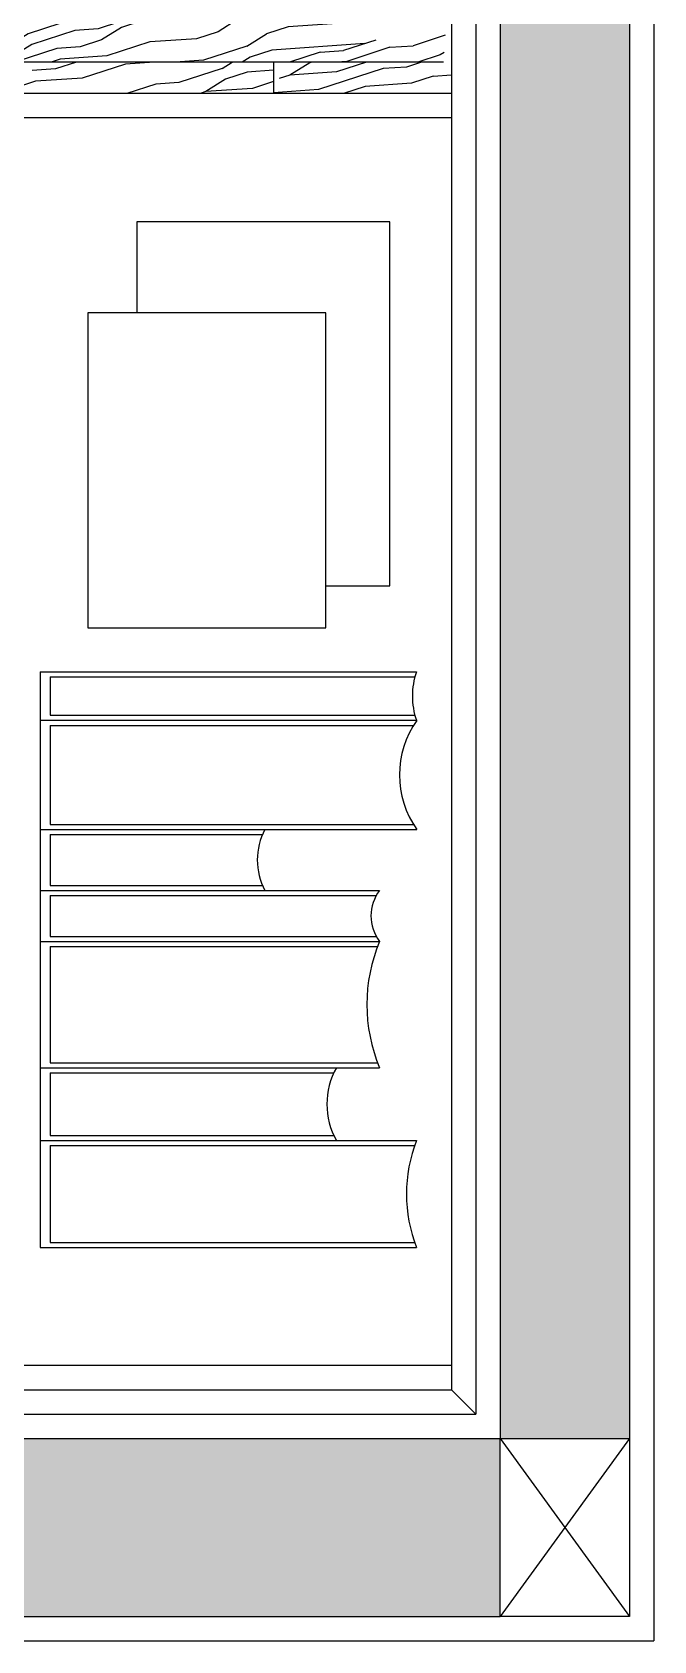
# Model space of a CAD drawing. Header units: millimetres. Extents: x 3258 to 5904, y 891 to 1994.
# Drawn here: x 3585.3 to 3623.7, y 1654.8 to 1754.2 of the extents above; entities that cross this region are included whole.
import ezdxf

# ---------------------------------------------------------------- set-up
doc = ezdxf.new("R2010")
doc.units = ezdxf.units.MM
doc.header["$LTSCALE"] = 0.5
for name, color, linetype in [('22££arredo', 250, 'Continuous'), ('22££cont trav', 140, 'Continuous'), ('22££retini', 13, 'Continuous'), ('22££sez par', 102, 'Continuous')]:
    doc.layers.add(name, color=color, linetype=linetype)

msp = doc.modelspace()

# ---------------------------------------------------------------- hatches: boundary and pattern name
at = {"layer": '22££retini'}
h = msp.add_hatch(dxfattribs=at)
h.set_pattern_fill('HONEY', color=256, scale=0.39)
h.paths.add_polyline_path([(3539.308, 1948.335), (3522.786, 1948.335), (3522.786, 1945.335), (3539.308, 1945.335)])
h.paths.add_polyline_path([(3321.213, 1809.848), (3310.213, 1809.848), (3310.213, 1794.844), (3321.213, 1794.844)])
h.paths.add_polyline_path([(3321.213, 1811.382), (3310.213, 1811.382), (3310.213, 1809.848), (3321.213, 1809.848)])
h.paths.add_polyline_path([(3522.786, 1667.335), (3465.713, 1667.335), (3465.713, 1659.292), (3465.713, 1656.335), (3522.786, 1656.335)])
h.paths.add_polyline_path([(3539.308, 1667.335), (3522.786, 1667.335), (3522.786, 1656.335), (3539.308, 1656.335)])
h.paths.add_polyline_path([(3622.213, 1811.382), (3614.213, 1811.382), (3614.213, 1794.844), (3622.213, 1794.844)])
h.paths.add_polyline_path([(3622.213, 1849.835), (3620.713, 1849.835), (3620.713, 1850.835), (3615.713, 1850.835), (3615.713, 1849.835), (3614.213, 1849.835), (3614.213, 1811.382), (3622.213, 1811.382)])
h.paths.add_polyline_path([(3614.213, 1794.844), (3614.213, 1667.335), (3622.213, 1667.335), (3622.213, 1794.844)])
h.paths.add_polyline_path([(3614.213, 1656.335), (3614.213, 1667.335), (3539.308, 1667.335), (3539.308, 1656.335)])
h.paths.add_polyline_path([(3321.213, 1945.335), (3310.213, 1945.335), (3310.213, 1811.382), (3321.213, 1811.382)])
h.paths.add_polyline_path([(3321.213, 1948.335), (3321.213, 1945.335), (3522.786, 1945.335), (3522.786, 1948.335), (3322.713, 1948.335)])
h.paths.add_polyline_path([(3614.213, 1945.335), (3614.213, 1948.335), (3539.308, 1948.335), (3539.308, 1945.335)])
h.paths.add_polyline_path([(3622.213, 1945.335), (3614.213, 1945.335), (3614.213, 1931.835), (3615.713, 1931.835), (3615.713, 1930.835), (3620.713, 1930.835), (3620.713, 1931.835), (3622.213, 1931.835)])
h = msp.add_hatch(dxfattribs=at)
h.set_pattern_fill('LEGNO1', color=256, scale=14, angle=198, pattern_type=2)
h.set_pattern_definition([(198, (414.815, -105.134), (4.32624, -13.31479), [2.8, -4.2, 1.4, -5.6]), (198, (405.603, -108.495), (4.32624, -13.31479), [2.8, -11.2]), (198, (407.151, -108.728), (4.32624, -13.31479), [1.4, -12.6]), (198, (414.582, -106.681), (4.32624, -13.31479), [0.7, -9.8, 0.7, -2.8]), (198, (410.138, -108.861), (4.32624, -13.31479), [2.8, -4.2, 0.7, -6.3]), (198, (413.575, -108.113), (4.32624, -13.31479), [2.1, -11.9]), (198, (410.355, -109.527), (4.32624, -13.31479), [4.2, -9.8]), (198, (414.457, -108.562), (4.32624, -13.31479), [2.8, -11.2]), (198, (409.24, -110.625), (4.32624, -13.31479), [7, -7]), (198, (413.45, -109.993), (4.32624, -13.31479), [1.4, -4.2, 2.8, -5.6]), (198, (404.238, -113.354), (4.32624, -13.31479), [2.8, -11.2]), (198, (407.009, -112.822), (4.32624, -13.31479), [1.4, -12.6]), (198, (409.78, -112.29), (4.32624, -13.31479), [1.4, -12.6]), (198, (416.546, -110.46), (4.32624, -13.31479), [2.8, -11.2]), (198, (409.997, -112.955), (4.32624, -13.31479), [2.8, -11.2]), (198, (410.213, -113.621), (4.32624, -13.31479), [2.8, -2.8, 2.8, -5.6]), (198, (413.092, -113.422), (4.32624, -13.31479), [1.4, -7, 2.8, -2.8]), (198, (410.537, -114.62), (4.32624, -13.31479), [4.2, -9.8]), (198, (410.754, -115.286), (4.32624, -13.31479), [2.8, -11.2]), (198, (416.188, -113.888), (4.32624, -13.31479), [4.2, -5.6, 1.4, -2.8]), (198, (416.404, -114.554), (4.32624, -13.31479), [7, -7]), (198, (408.523, -117.482), (4.32624, -13.31479), [1.4, -12.6]), (198, (412.626, -116.517), (4.32624, -13.31479), [2.8, -11.2]), (198, (415.397, -115.985), (4.32624, -13.31479), [1.4, -5.6, 1.4, -5.6]), (198, (416.837, -115.885), (4.32624, -13.31479), [1.4, -4.2, 2.8, -5.6]), (198, (414.282, -117.083), (4.32624, -13.31479), [1.4, -7, 1.4, -4.2]), (198, (411.727, -118.281), (4.32624, -13.31479), [4.2, -9.8]), (198, (417.27, -117.217), (4.32624, -13.31479), [2.8, -11.2]), (198, (410.72, -119.713), (4.32624, -13.31479), [1.4, -12.6]), (198, (408.165, -120.911), (4.32624, -13.31479), [1.4, -12.6]), (212.03624, (405.8195, -109.1605), (-13.3147912, -4.326238), [1.442, -56.281477]), (212.03624, (405.4614, -112.589), (-13.3147912, -4.326238), [1.442, -56.281477]), (212.03624, (409.3886, -120.1452), (-13.3147912, -4.326238), [1.442, -56.281477]), (212.03624, (411.7607, -113.8543), (-13.3147912, -4.326238), [1.442, -56.281477]), (212.03624, (409.7467, -116.7168), (-13.3147912, -4.326238), [1.442, -56.281477]), (212.03624, (408.0907, -116.1508), (-13.3147912, -4.326238), [1.442, -56.281477]), (212.03624, (415.5052, -116.3177), (-13.3147912, -4.326238), [1.442, -56.281477]), (212.03624, (409.963, -117.3825), (-13.3147912, -4.326238), [1.442, -56.281477]), (212.03624, (405.6777, -113.2547), (-13.3147912, -4.326238), [2.884, -54.839477]), (212.03624, (407.3336, -113.8207), (-13.3147912, -4.326238), [2.884, -54.839477]), (212.03624, (407.55, -114.4864), (-13.3147912, -4.326238), [2.884, -54.839477]), (3.96376, (410.1384, -108.8612), (13.3147912, 4.326238), [1.442, -2.884, 1.442, -51.955477]), (3.96376, (413.4503, -109.9932), (13.3147912, 4.326238), [1.442, -56.281477]), (3.96376, (415.397, -115.985), (13.3147912, 4.326238), [2.884, -54.839477]), (32.03624, (405.603, -108.4948), (13.3147912, 4.326238), [1.442, -56.281477]), (183.96376, (402.9402, -109.36), (-13.3147912, -4.326238), [1.442, -56.281477]), (183.96376, (408.4488, -112.7223), (-13.3147912, -4.326238), [1.442, -56.281477]), (183.96376, (406.543, -115.9177), (-13.3147912, -4.326238), [1.442, -56.281477]), (183.96376, (412.1933, -115.1858), (-13.3147912, -4.326238), [1.442, -56.281477]), (183.96376, (414.0656, -116.4175), (-13.3147912, -4.326238), [1.442, -56.281477]), (183.96376, (412.9504, -117.516), (-13.3147912, -4.326238), [1.442, -56.281477]), (183.96376, (412.1933, -115.1858), (-13.3147912, -4.326238), [1.442, -56.281477]), (183.96376, (408.8478, -118.481), (-13.3147912, -4.326238), [5.768, -51.955477]), (183.96376, (413.9165, -106.8976), (-13.3147912, -4.326238), [5.768, -51.955477]), (183.96376, (412.9095, -108.329), (-13.3147912, -4.326238), [5.768, -51.955477]), (183.96376, (411.7943, -109.4272), (-13.3147912, -4.326238), [1.442, -2.884, 2.884, -50.513477]), (183.96376, (412.1188, -110.426), (-13.3147912, -4.326238), [2.884, -2.884, 2.884, -49.071477]), (183.96376, (413.883, -111.3247), (-13.3147912, -4.326238), [5.768, -51.955477]), (183.96376, (415.5388, -111.8907), (-13.3147912, -4.326238), [5.768, -51.955477]), (183.96376, (415.755, -112.5564), (-13.3147912, -4.326238), [5.768, -51.955477]), (183.96376, (407.7327, -119.5792), (-13.3147912, -4.326238), [1.442, -56.281477]), (183.96377, (406.8338, -121.3433), (-13.3147904, -4.3262405), [2.884, -54.839477]), (183.96377, (414.6064, -118.082), (-13.3147904, -4.3262405), [2.884, -54.839477]), (183.96376, (412.1524, -105.9988), (-13.314791, -4.326238), [5.768, -51.955477]), (183.96376, (407.192, -117.915), (-13.314791, -4.326238), [4.326, -53.397477]), (183.96376, (405.536, -117.349), (-13.314791, -4.326238), [8.652, -49.071477])])
h.paths.add_polyline_path([(3503.681, 1769.848), (3472.713, 1769.848), (3472.713, 1752.335), (3610.713, 1752.335), (3610.963, 1756.026), (3559.213, 1756.026), (3559.213, 1771.335), (3503.681, 1771.335)])
h = msp.add_hatch(dxfattribs=at)
h.set_pattern_fill('LEGNO1', color=256, scale=14, angle=198, pattern_type=2)
h.set_pattern_definition([(198, (542.315, -124.134), (4.32624, -13.31479), [2.8, -4.2, 1.4, -5.6]), (198, (533.103, -127.495), (4.32624, -13.31479), [2.8, -11.2]), (198, (534.651, -127.728), (4.32624, -13.31479), [1.4, -12.6]), (198, (542.082, -125.681), (4.32624, -13.31479), [0.7, -9.8, 0.7, -2.8]), (198, (537.638, -127.861), (4.32624, -13.31479), [2.8, -4.2, 0.7, -6.3]), (198, (541.075, -127.113), (4.32624, -13.31479), [2.1, -11.9]), (198, (537.855, -128.527), (4.32624, -13.31479), [4.2, -9.8]), (198, (541.957, -127.562), (4.32624, -13.31479), [2.8, -11.2]), (198, (536.74, -129.625), (4.32624, -13.31479), [7, -7]), (198, (540.95, -128.993), (4.32624, -13.31479), [1.4, -4.2, 2.8, -5.6]), (198, (531.738, -132.354), (4.32624, -13.31479), [2.8, -11.2]), (198, (534.509, -131.822), (4.32624, -13.31479), [1.4, -12.6]), (198, (537.28, -131.29), (4.32624, -13.31479), [1.4, -12.6]), (198, (544.046, -129.46), (4.32624, -13.31479), [2.8, -11.2]), (198, (537.497, -131.955), (4.32624, -13.31479), [2.8, -11.2]), (198, (537.713, -132.621), (4.32624, -13.31479), [2.8, -2.8, 2.8, -5.6]), (198, (540.592, -132.422), (4.32624, -13.31479), [1.4, -7, 2.8, -2.8]), (198, (538.037, -133.62), (4.32624, -13.31479), [4.2, -9.8]), (198, (538.254, -134.286), (4.32624, -13.31479), [2.8, -11.2]), (198, (543.688, -132.888), (4.32624, -13.31479), [4.2, -5.6, 1.4, -2.8]), (198, (543.904, -133.554), (4.32624, -13.31479), [7, -7]), (198, (536.023, -136.482), (4.32624, -13.31479), [1.4, -12.6]), (198, (540.126, -135.517), (4.32624, -13.31479), [2.8, -11.2]), (198, (542.897, -134.985), (4.32624, -13.31479), [1.4, -5.6, 1.4, -5.6]), (198, (544.337, -134.885), (4.32624, -13.31479), [1.4, -4.2, 2.8, -5.6]), (198, (541.782, -136.083), (4.32624, -13.31479), [1.4, -7, 1.4, -4.2]), (198, (539.227, -137.281), (4.32624, -13.31479), [4.2, -9.8]), (198, (544.77, -136.217), (4.32624, -13.31479), [2.8, -11.2]), (198, (538.22, -138.713), (4.32624, -13.31479), [1.4, -12.6]), (198, (535.665, -139.911), (4.32624, -13.31479), [1.4, -12.6]), (212.03624, (533.3195, -128.1605), (-13.3147912, -4.326238), [1.442, -56.28148]), (212.03624, (532.9614, -131.589), (-13.3147912, -4.326238), [1.442, -56.28148]), (212.03624, (536.8886, -139.1452), (-13.3147912, -4.326238), [1.442, -56.28148]), (212.03624, (539.2607, -132.8543), (-13.3147912, -4.326238), [1.442, -56.28148]), (212.03624, (537.2467, -135.7168), (-13.3147912, -4.326238), [1.442, -56.28148]), (212.03624, (535.5907, -135.1508), (-13.3147912, -4.326238), [1.442, -56.28148]), (212.03624, (543.0052, -135.3177), (-13.3147912, -4.326238), [1.442, -56.28148]), (212.03624, (537.463, -136.3825), (-13.3147912, -4.326238), [1.442, -56.28148]), (212.03624, (533.1777, -132.2547), (-13.3147912, -4.326238), [2.884, -54.83948]), (212.03624, (534.8336, -132.8207), (-13.3147912, -4.326238), [2.884, -54.83948]), (212.03624, (535.05, -133.4864), (-13.3147912, -4.326238), [2.884, -54.83948]), (3.96376, (537.6384, -127.8612), (13.3147912, 4.326238), [1.442, -2.884, 1.442, -51.955477]), (3.96376, (540.9503, -128.9932), (13.3147912, 4.326238), [1.442, -56.28148]), (3.96376, (542.897, -134.985), (13.3147912, 4.326238), [2.884, -54.83948]), (32.03624, (533.103, -127.4948), (13.3147912, 4.326238), [1.442, -56.28148]), (183.96376, (530.4402, -128.36), (-13.3147912, -4.326238), [1.442, -56.28148]), (183.96376, (535.9488, -131.7223), (-13.3147912, -4.326238), [1.442, -56.28148]), (183.96376, (534.043, -134.9177), (-13.3147912, -4.326238), [1.442, -56.28148]), (183.96376, (539.6933, -134.1858), (-13.3147912, -4.326238), [1.442, -56.28148]), (183.96376, (541.5656, -135.4175), (-13.3147912, -4.326238), [1.442, -56.28148]), (183.96376, (540.4504, -136.516), (-13.3147912, -4.326238), [1.442, -56.28148]), (183.96376, (539.6933, -134.1858), (-13.3147912, -4.326238), [1.442, -56.28148]), (183.96376, (536.3478, -137.481), (-13.3147912, -4.326238), [5.768, -51.95548]), (183.96376, (541.4165, -125.8976), (-13.3147912, -4.326238), [5.768, -51.95548]), (183.96376, (540.4095, -127.329), (-13.3147912, -4.326238), [5.768, -51.95548]), (183.96376, (539.2943, -128.4272), (-13.3147912, -4.326238), [1.442, -2.884, 2.884, -50.513477]), (183.96376, (539.6188, -129.426), (-13.3147912, -4.326238), [2.884, -2.884, 2.884, -49.071477]), (183.96376, (541.383, -130.3247), (-13.3147912, -4.326238), [5.768, -51.95548]), (183.96376, (543.0388, -130.8907), (-13.3147912, -4.326238), [5.768, -51.95548]), (183.96376, (543.255, -131.5564), (-13.3147912, -4.326238), [5.768, -51.95548]), (183.96376, (535.2327, -138.5792), (-13.3147912, -4.326238), [1.442, -56.28148]), (183.96377, (534.3338, -140.3433), (-13.3147904, -4.3262405), [2.884, -54.83948]), (183.96377, (542.1064, -137.082), (-13.3147904, -4.3262405), [2.884, -54.83948]), (183.96376, (539.6524, -124.9988), (-13.314791, -4.326238), [5.768, -51.95548]), (183.96376, (534.692, -136.915), (-13.314791, -4.326238), [4.326, -53.39748]), (183.96376, (533.036, -136.349), (-13.314791, -4.326238), [8.652, -49.07148])])
h.paths.add_polyline_path([(3600.213, 1750.4), (3611.213, 1750.4), (3611.213, 1752.335), (3600.213, 1752.335)])

# ---------------------------------------------------------------- linework, layer by layer
at = {"layer": '22££arredo'}
for p, q in [((3611.213, 1844.849), (3611.213, 1670.335)), ((3610.713, 1752.335), (3472.713, 1752.335)), ((3600.213, 1752.335), (3600.213, 1750.4)), ((3611.186, 1750.4), (3583.186, 1750.4)), ((3611.186, 1748.9), (3583.186, 1748.9)), ((3585.796, 1714.682), (3585.796, 1679.128)), ((3585.796, 1714.682), (3609.046, 1714.682)), ((3586.414, 1714.373), (3608.951, 1714.373)), ((3586.414, 1714.373), (3586.414, 1711.991)), ((3586.414, 1711.991), (3608.951, 1711.991)), ((3585.796, 1711.682), (3609.046, 1711.682)), ((3586.414, 1711.373), (3608.869, 1711.373)), ((3586.414, 1711.373), (3586.414, 1705.24)), ((3585.796, 1705.24), (3585.796, 1705.24)), ((3585.796, 1704.931), (3609.065, 1704.944)), ((3586.414, 1705.24), (3608.861, 1705.253)), ((3586.414, 1704.623), (3599.538, 1704.63)), ((3586.414, 1704.623), (3586.414, 1701.489)), ((3585.796, 1701.18), (3606.773, 1701.18)), ((3586.414, 1701.489), (3599.538, 1701.489)), ((3586.414, 1700.872), (3606.57, 1700.872)), ((3586.414, 1700.872), (3586.414, 1698.339)), ((3585.796, 1698.03), (3606.773, 1698.03)), ((3586.414, 1698.339), (3606.57, 1698.339)), ((3586.414, 1697.721), (3606.649, 1697.721)), ((3586.414, 1697.721), (3586.414, 1690.538)), ((3585.796, 1690.229), (3606.773, 1690.229)), ((3586.414, 1690.538), (3606.649, 1690.538)), ((3586.414, 1689.92), (3603.949, 1689.92)), ((3586.414, 1689.92), (3586.414, 1686.037)), ((3586.414, 1686.037), (3603.949, 1686.037)), ((3585.796, 1685.728), (3609.046, 1685.728)), ((3586.414, 1685.42), (3608.933, 1685.42)), ((3586.414, 1685.42), (3586.414, 1679.436)), ((3585.796, 1679.128), (3609.046, 1679.128)), ((3586.414, 1679.436), (3608.933, 1679.436)), ((3611.213, 1671.835), (3583.186, 1671.835)), ((3495.713, 1670.335), (3611.213, 1670.335)), ((3611.213, 1670.335), (3612.713, 1668.835))]:
    msp.add_line(p, q, dxfattribs=at)
msp.add_lwpolyline([(3603.459, 1719.982), (3607.405, 1719.982), (3607.405, 1742.463), (3591.773, 1742.463), (3591.773, 1736.843)], dxfattribs=at)
msp.add_lwpolyline([(3603.459, 1736.843), (3588.738, 1736.843), (3588.738, 1717.4), (3603.459, 1717.4)], close=True, dxfattribs=at)
for centre, radius, start, end in [((3613.355, 1713.182), 4.562, 160.80264, 199.19736), ((3613.813, 1708.306), 5.818, 144.53582, 215.30612), ((3603.151, 1703.06), 3.939, 151.50965, 208.49035), ((3608.829, 1699.605), 2.59, 142.536, 217.464), ((3616.021, 1694.13), 10.037, 157.13201, 202.86799), ((3608.079, 1687.979), 4.564, 150.45499, 209.54501), ((3617.565, 1682.428), 9.136, 158.82178, 201.17822)]:
    msp.add_arc(centre, radius, start, end, dxfattribs=at)
at = {"layer": '22££cont trav'}
for p, q in [((3614.213, 1667.335), (3622.213, 1656.335)), ((3622.213, 1667.335), (3614.213, 1656.335))]:
    msp.add_line(p, q, dxfattribs=at)
msp.add_lwpolyline([(3614.213, 1667.335), (3622.213, 1667.335), (3622.213, 1656.335), (3614.213, 1656.335)], close=True, dxfattribs=at)
at = {"layer": '22££retini', "linetype": 'Continuous'}
for p, q in [((3586.745, 1751.911), (3585.306, 1751.812)), ((3588.049, 1752.335), (3586.745, 1751.911)), ((3591.064, 1752.211), (3588.401, 1751.345)), ((3592.85, 1752.335), (3591.066, 1752.211)), ((3597.039, 1751.944), (3594.376, 1751.079)), ((3597.038, 1751.944), (3597.664, 1752.335)), ((3598.586, 1751.711), (3597.255, 1751.278)), ((3600.213, 1751.824), (3598.591, 1751.711)), ((3585.521, 1751.146), (3583.226, 1750.4)), ((3588.4, 1751.346), (3585.523, 1751.147)), ((3592.936, 1750.979), (3591.154, 1750.4)), ((3594.376, 1751.079), (3592.937, 1750.979)), ((3596.032, 1750.513), (3595.685, 1750.4)), ((3597.255, 1751.278), (3596.032, 1750.513)), ((3598.914, 1750.712), (3596.037, 1750.513)), ((3600.213, 1751.135), (3598.911, 1750.712))]:
    msp.add_line(p, q, dxfattribs=at)
at = {"layer": '22££sez par'}
for p, q in [((3614.213, 1849.835), (3614.213, 1667.335)), ((3622.213, 1849.835), (3622.213, 1667.335)), ((3623.713, 1849.835), (3623.713, 1654.835)), ((3612.713, 1848.835), (3612.713, 1668.835)), ((3464.213, 1668.835), (3612.713, 1668.835)), ((3465.713, 1667.335), (3614.213, 1667.335)), ((3465.713, 1656.335), (3614.213, 1656.335)), ((3464.213, 1654.835), (3623.713, 1654.835))]:
    msp.add_line(p, q, dxfattribs=at)

doc.saveas('drawing.dxf')
